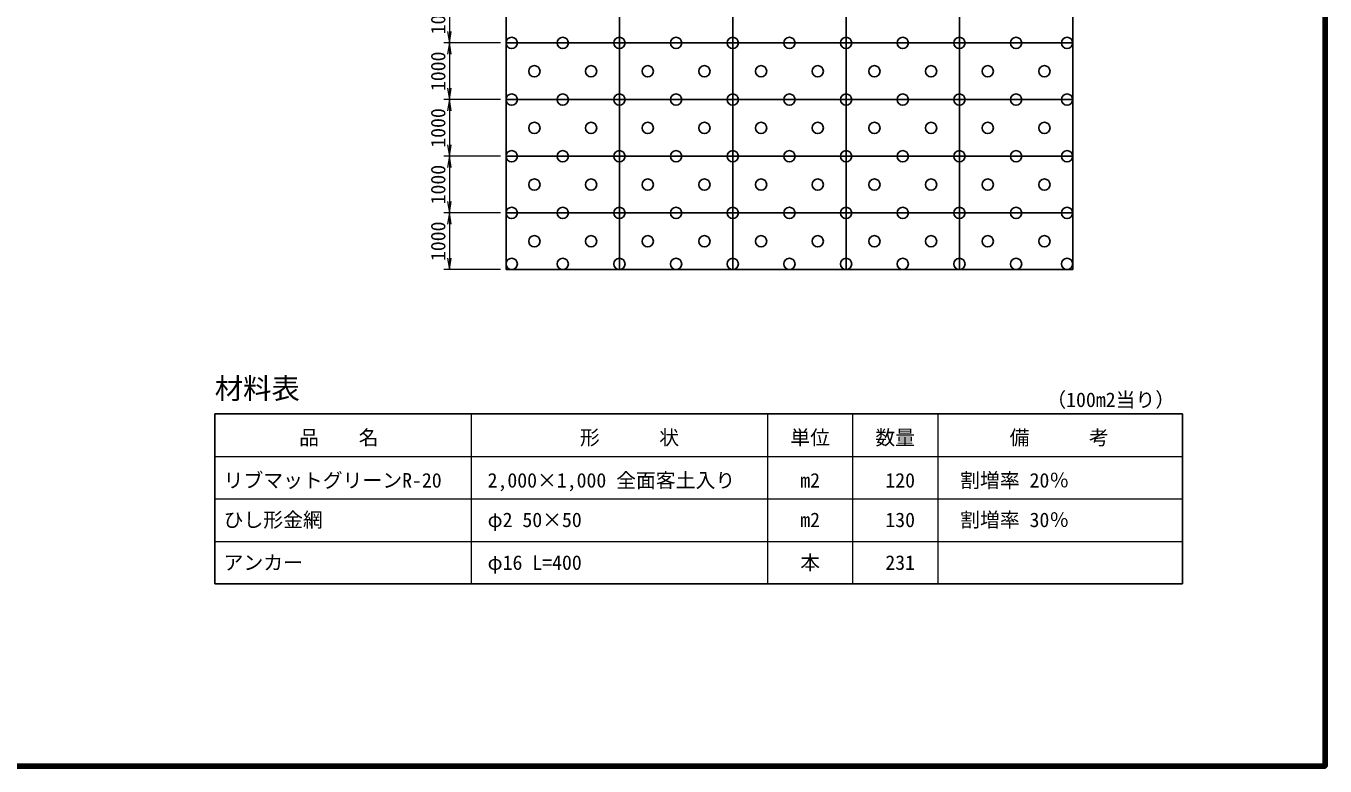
# Model space of a CAD drawing. Units: millimetres, scale not verified. Extents: x 690 to 40690, y 684 to 28809.
# Drawn here: x 17767 to 40690, y 684 to 13745 of the extents above; entities that cross this region are included whole.
import ezdxf
from ezdxf.enums import TextEntityAlignment as Align

# ---------------------------------------------------------------- set-up
doc = ezdxf.new("R2010")
doc.units = ezdxf.units.MM
doc.header["$LTSCALE"] = 100
doc.layers.add('C-MTR', color=5, linetype='Continuous')
doc.layers.add('C-MTR-TXT', color=5, linetype='Continuous')
for name, color, linetype, lineweight in [('C-MTR-FRAM', 5, 'Continuous', 25), ('C-MTR-LINE', 5, 'Continuous', 13), ('C-STR', 1, 'Continuous', 25), ('C-STR-DIM', 1, 'Continuous', 13), ('C-TTL', 2, 'Continuous', 140)]:
    doc.layers.add(name, color=color, linetype=linetype, lineweight=lineweight)
doc.styles.add('ＭＳ ゴシック', font='')
doc.styles.get('ＭＳ ゴシック').set_extended_font_data('MS Gothic')

msp = doc.modelspace()

# ---------------------------------------------------------------- linework, layer by layer
at = {"layer": 'C-MTR-FRAM'}
for p, q in [((21099.1, 3898.4), (21099.1, 6898.4)), ((21099.1, 6898.4), (38174.7, 6898.4)), ((38174.7, 6898.4), (38174.7, 3898.4)), ((21099.1, 3898.4), (38174.7, 3898.4))]:
    msp.add_line(p, q, dxfattribs=at)
at = {"layer": 'C-MTR-LINE'}
for p, q in [((25624, 6898.4), (25624, 3898.4)), ((30855.1, 6898.4), (30855.1, 3898.4)), ((32355.1, 6898.4), (32355.1, 3898.4)), ((33855.1, 6898.4), (33855.1, 3898.4)), ((21099.1, 6148.4), (38174.7, 6148.4)), ((21099.1, 5398.4), (38174.7, 5398.4)), ((21099.1, 4648.4), (38174.7, 4648.4))]:
    msp.add_line(p, q, dxfattribs=at)
at = {"layer": 'C-STR', "color": 7}
for p, q in [((26237.9, 19445), (26237.9, 9445)), ((28237.9, 19445), (28237.9, 9445)), ((30237.9, 19445), (30237.9, 9445)), ((32237.9, 19445), (32237.9, 9445)), ((34237.9, 19445), (34237.9, 9445)), ((36237.9, 9445), (36237.9, 19445)), ((36237.9, 13445), (26237.9, 13445)), ((36237.9, 12445), (26237.9, 12445)), ((36237.9, 11445), (26237.9, 11445)), ((36237.9, 10445), (26237.9, 10445)), ((26237.9, 9445), (36237.9, 9445))]:
    msp.add_line(p, q, dxfattribs=at)
for centre in [(26337.9, 13445), (27237.9, 13445), (28237.9, 13445), (29237.9, 13445), (30237.9, 13445), (31237.9, 13445), (32237.9, 13445), (33237.9, 13445), (34237.9, 13445), (35237.9, 13445), (36137.9, 13445), (26737.9, 12945), (27737.9, 12945), (28737.9, 12945), (29737.9, 12945), (30737.9, 12945), (31737.9, 12945), (32737.9, 12945), (33737.9, 12945), (34737.9, 12945), (35737.9, 12945), (26337.9, 12445), (27237.9, 12445), (28237.9, 12445), (29237.9, 12445), (30237.9, 12445), (31237.9, 12445), (32237.9, 12445), (33237.9, 12445), (34237.9, 12445), (35237.9, 12445), (36137.9, 12445), (26737.9, 11945), (27737.9, 11945), (28737.9, 11945), (29737.9, 11945), (30737.9, 11945), (31737.9, 11945), (32737.9, 11945), (33737.9, 11945), (34737.9, 11945), (35737.9, 11945), (26337.9, 11445), (27237.9, 11445), (28237.9, 11445), (29237.9, 11445), (30237.9, 11445), (31237.9, 11445), (32237.9, 11445), (33237.9, 11445), (34237.9, 11445), (35237.9, 11445), (36137.9, 11445), (26737.9, 10945), (27737.9, 10945), (28737.9, 10945), (29737.9, 10945), (30737.9, 10945), (31737.9, 10945), (32737.9, 10945), (33737.9, 10945), (34737.9, 10945), (35737.9, 10945), (26337.9, 10445), (27237.9, 10445), (28237.9, 10445), (29237.9, 10445), (30237.9, 10445), (31237.9, 10445), (32237.9, 10445), (33237.9, 10445), (34237.9, 10445), (35237.9, 10445), (36137.9, 10445), (26737.9, 9945), (27737.9, 9945), (28737.9, 9945), (29737.9, 9945), (30737.9, 9945), (31737.9, 9945), (32737.9, 9945), (33737.9, 9945), (34737.9, 9945), (35737.9, 9945), (26337.9, 9545), (27237.9, 9545), (28237.9, 9545), (29237.9, 9545), (30237.9, 9545), (31237.9, 9545), (32237.9, 9545), (33237.9, 9545), (34237.9, 9545), (35237.9, 9545), (36137.9, 9545)]:
    msp.add_circle(centre, 100, dxfattribs=at)
at = {"layer": 'C-STR-DIM'}
for p, q in [((25239.1, 14445), (25239.1, 13445)), ((26137.9, 13445), (25139.1, 13445)), ((26137.9, 13445), (25139.1, 13445)), ((25239.1, 13445), (25239.1, 12445)), ((26137.9, 12445), (25139.1, 12445)), ((26137.9, 12445), (25139.1, 12445)), ((25239.1, 12445), (25239.1, 11445)), ((26137.9, 11445), (25139.1, 11445)), ((26137.9, 11445), (25139.1, 11445)), ((25239.1, 11445), (25239.1, 10445)), ((26137.9, 10445), (25139.1, 10445)), ((26137.9, 10445), (25139.1, 10445)), ((25239.1, 10445), (25239.1, 9445)), ((26137.9, 9445), (25139.1, 9445))]:
    msp.add_line(p, q, dxfattribs=at)
for points in [[(25205.8, 13645), (25239.1, 13445), (25272.4, 13645)], [(25272.4, 13245), (25239.1, 13445), (25205.8, 13245)], [(25205.8, 12645), (25239.1, 12445), (25272.4, 12645)], [(25272.4, 12245), (25239.1, 12445), (25205.8, 12245)], [(25205.8, 11645), (25239.1, 11445), (25272.4, 11645)], [(25272.4, 11245), (25239.1, 11445), (25205.8, 11245)], [(25205.8, 10645), (25239.1, 10445), (25272.4, 10645)], [(25272.4, 10245), (25239.1, 10445), (25205.8, 10245)], [(25205.8, 9645), (25239.1, 9445), (25272.4, 9645)]]:
    msp.add_lwpolyline(points, dxfattribs=at)
at = {"layer": 'C-TTL'}
msp.add_lwpolyline([(690.4, 684.1), (40690.4, 684.1), (40690.4, 28384.1), (690.4, 28384.1)], close=True, dxfattribs=at)

# ---------------------------------------------------------------- texts
at = {"layer": 'C-MTR', "style": 'ＭＳ ゴシック'}
msp.add_text('材料表', height=366.6, dxfattribs=at).set_placement((21099.1, 7348.4), align=Align.MIDDLE_LEFT)
at = {"layer": 'C-MTR-TXT', "style": 'ＭＳ ゴシック'}
for s, p in [('（100m2当り）', (36908.5, 7148.4)), ('\u3000品\u3000\u3000名\u3000', (23287.7, 6480.9)), ('形\u3000\u3000\u3000状', (28417.5, 6480.9)), ('単位', (31605.1, 6480.9)), ('数量', (33105.1, 6480.9)), ('\u3000備\u3000\u3000\u3000考\u3000', (35998.8, 6480.9)), ('m2', (31605.1, 5726.5)), ('割増率 20％', (35213.9, 5726.5)), ('m2', (31605.1, 5029)), ('割増率 30％', (35213.9, 5029)), ('本', (31605.1, 4274.6))]:
    msp.add_text(s, height=256.6, dxfattribs=at).set_placement(p, align=Align.MIDDLE_CENTER)
for s, p in [('リブマットグリーンR-20', (21254.8, 5726.5)), ('2,000×1,000 全面客土入り', (25912.8, 5726.5)), ('ひし形金網', (21254.8, 5029)), ('φ2 50×50', (25912.8, 5029)), ('アンカー', (21254.8, 4274.6)), ('φ16 L=400', (25912.8, 4274.6))]:
    msp.add_text(s, height=256.6, dxfattribs=at).set_placement(p, align=Align.MIDDLE_LEFT)
for s, p in [('120', (33455.4, 5726.5)), ('130', (33455.4, 5029)), ('231', (33455.4, 4274.6))]:
    msp.add_text(s, height=256.6, dxfattribs=at).set_placement(p, align=Align.MIDDLE_RIGHT)
at = {"layer": 'C-STR-DIM', "color": 7, "style": 'ＭＳ ゴシック'}
for p in [(25039.1, 13945), (25039.1, 12945), (25039.1, 11945), (25039.1, 10945), (25039.1, 9945)]:
    msp.add_text('1000', height=256.6, rotation=90, dxfattribs=at).set_placement(p, align=Align.MIDDLE_CENTER)

doc.saveas('drawing.dxf')
